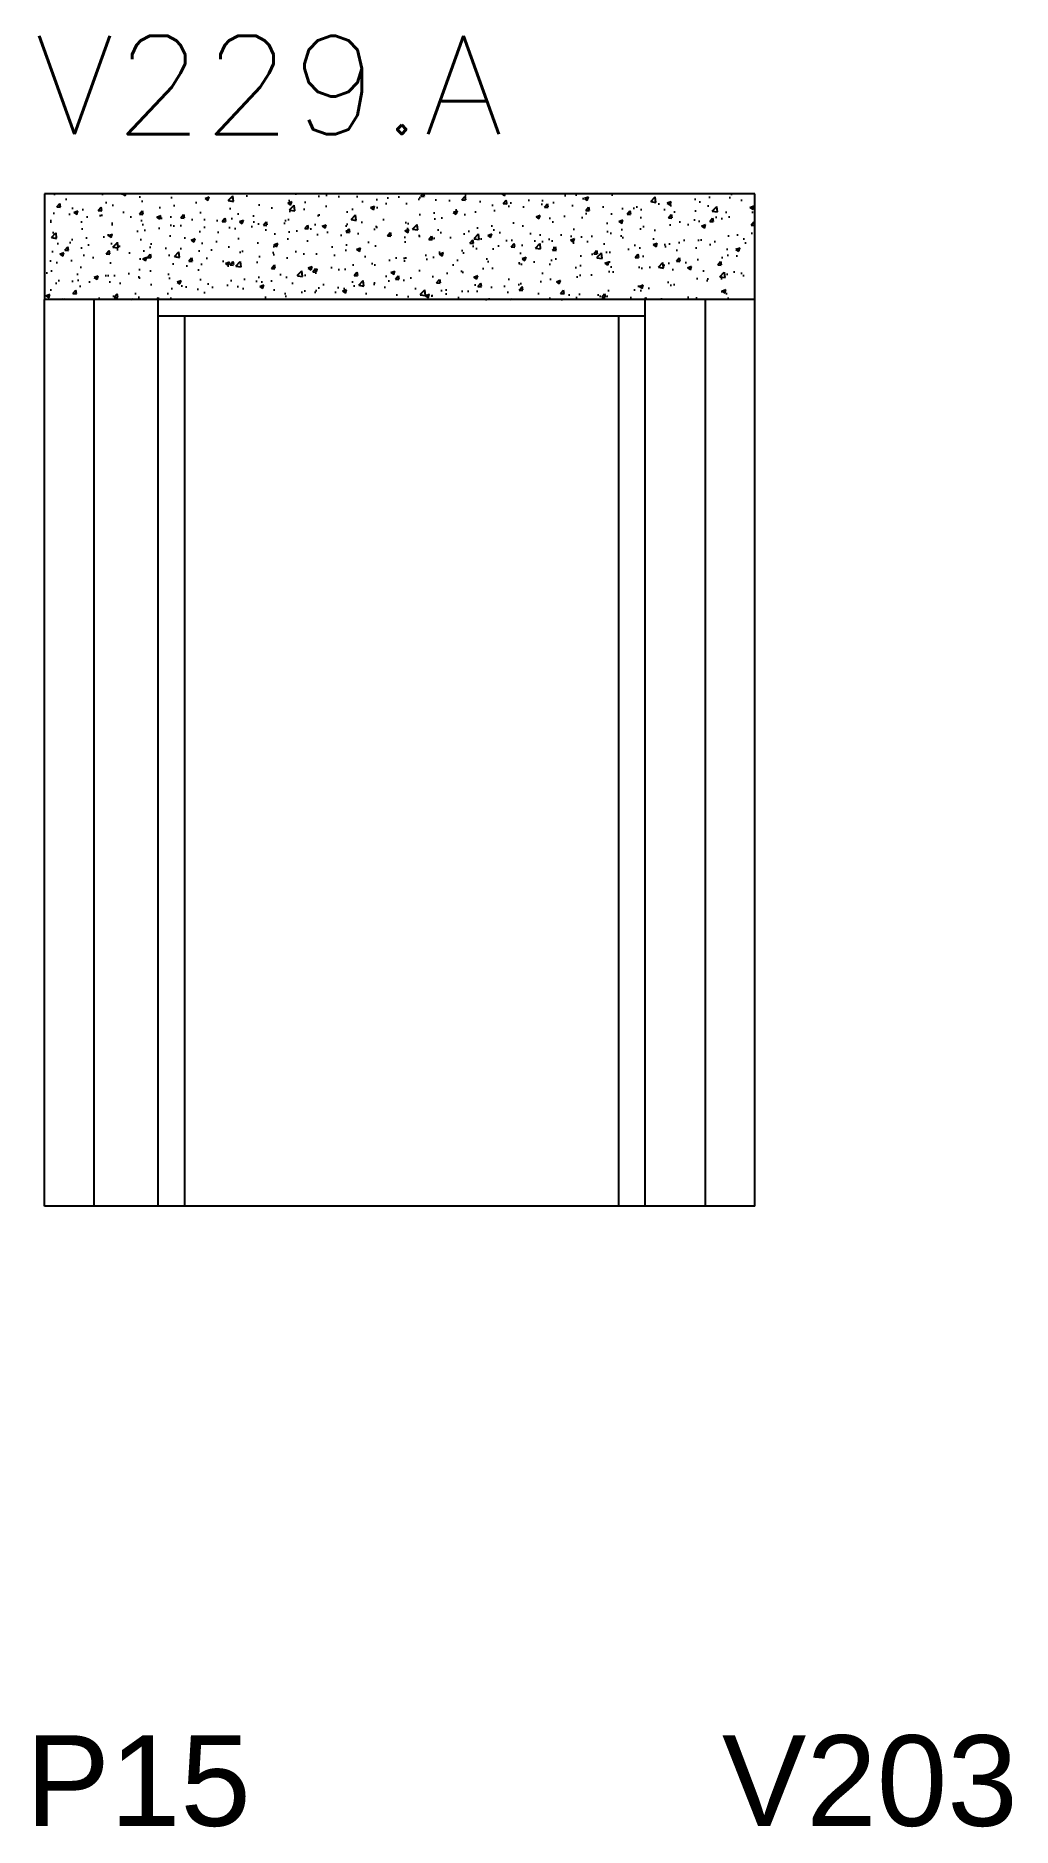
# Model space of a CAD drawing. Header units: millimetres. Extents: x 3394 to 3523, y 4362 to 4599.
import ezdxf

# ---------------------------------------------------------------- set-up
doc = ezdxf.new("R2010")
doc.units = ezdxf.units.MM
for name, color, linetype in [('5', 5, 'Continuous'), ('COTA', 241, 'Continuous'), ('Painéis', 200, 'Continuous'), ('SARR_2.2x7', 40, 'Continuous'), ('SARR_3.5x7', 81, 'Continuous')]:
    doc.layers.add(name, color=color, linetype=linetype)
doc.layers.add('Texto Seção', color=7, linetype='Continuous', lineweight=15)
doc.styles.add('REGUA-120', font='ROMANS.shx', dxfattribs={"height": 15})
doc.styles.get("Standard").update_dxf_attribs({"font": 'arial.ttf'})

msp = doc.modelspace()

# ---------------------------------------------------------------- hatches: boundary and pattern name
at = {"layer": 'COTA', "linetype": 'ByBlock'}
h = msp.add_hatch(dxfattribs=at)
h.set_pattern_fill('AR-CONC', color=256, scale=0.03)
h.set_pattern_definition([(50, (1247.9266, -12107.8894), (5.4655401, -0.4781726), [0.5715, -6.2865]), (355, (1247.9266, -12107.8894), (-1.0573026, 5.7317054), [0.4572, -5.0292175]), (100.451445, (1248.382, -12107.9293), (4.4082374, 5.2535326), [0.4857003, -5.3427073]), (46.1842, (1247.9266, -12106.3654), (8.1323712, -1.2612698), [0.85725, -9.42975]), (96.63556, (1248.604, -12106.4705), (7.122124, 7.4227837), [0.7285507, -8.0140682]), (351.18415, (1247.927, -12106.3654), (7.122124, 7.4227837), [0.685799, -7.543792]), (21, (1248.6886, -12106.7464), (4.5484317, -3.067956), [0.5715, -6.2865]), (326, (1248.6886, -12106.7464), (1.8540609, 5.525639), [0.4572, -5.0292]), (71.451445, (1249.0677, -12107.002), (6.4024926, 2.457683), [0.4857003, -5.3426981]), (37.5, (1247.9266, -12107.8894), (0.0926581, 2.53665117), [0, -4.96824, 0, -5.1054, 0, -5.04825]), (7.5, (1247.9266, -12107.8894), (2.00458988, 3.00541724), [0, -2.91084, 0, -4.85394, 0, -1.92405]), (327.5, (1246.2274, -12107.8894), (4.06771786, -0.17186232), [0, -1.905, 0, -5.9436, 0, -7.8867]), (317.5, (1245.4654, -12107.8894), (4.44387544, 0.7627947), [0, -2.4765, 0, -3.94716, 0, -5.6007])])
h.paths.add_polyline_path([(3395.35, 4578.34), (3395.35, 4564.34), (3489.35, 4564.34), (3489.35, 4578.34)])

# ---------------------------------------------------------------- linework, layer by layer
for p, q in [((3489.35, 4578.34), (3395.35, 4578.34)), ((3395.35, 4578.34), (3395.35, 4564.34)), ((3489.35, 4564.34), (3489.35, 4578.34))]:
    msp.add_line(p, q, dxfattribs=at)
at = {"layer": 'Painéis', "linetype": 'ByBlock'}
for p, q in [((3489.35, 4564.34), (3395.35, 4564.34)), ((3395.35, 4444.34), (3395.35, 4564.34)), ((3489.35, 4444.34), (3489.35, 4564.34)), ((3489.35, 4444.34), (3395.35, 4444.34))]:
    msp.add_line(p, q, dxfattribs=at)
at = {"layer": 'SARR_2.2x7', "linetype": 'Continuous'}
for p, q in [((3401.9, 4444.34), (3401.9, 4564.34)), ((3482.79, 4444.34), (3482.79, 4564.34)), ((3474.79, 4562.14), (3410.35, 4562.14))]:
    msp.add_line(p, q, dxfattribs=at)
at = {"layer": 'SARR_3.5x7'}
for p, q in [((3410.35, 4564.34), (3410.35, 4444.34)), ((3474.79, 4564.34), (3474.79, 4444.34)), ((3413.85, 4562.14), (3413.85, 4444.34)), ((3471.29, 4562.14), (3471.29, 4444.34))]:
    msp.add_line(p, q, dxfattribs=at)

# ---------------------------------------------------------------- texts
at = {"layer": '5', "linetype": 'Continuous'}
for s, p in [('P15', (3392.82, 4362.29)), ('V203', (3484.98, 4362.29))]:
    msp.add_text(s, height=12, rotation=0, dxfattribs=at).set_placement(p)
at = {"layer": 'Texto Seção', "style": 'REGUA-120', "width": 1.05}
msp.add_text('V229.A', height=13, dxfattribs=at).set_placement((3394.05, 4586.25))

doc.saveas('drawing.dxf')
